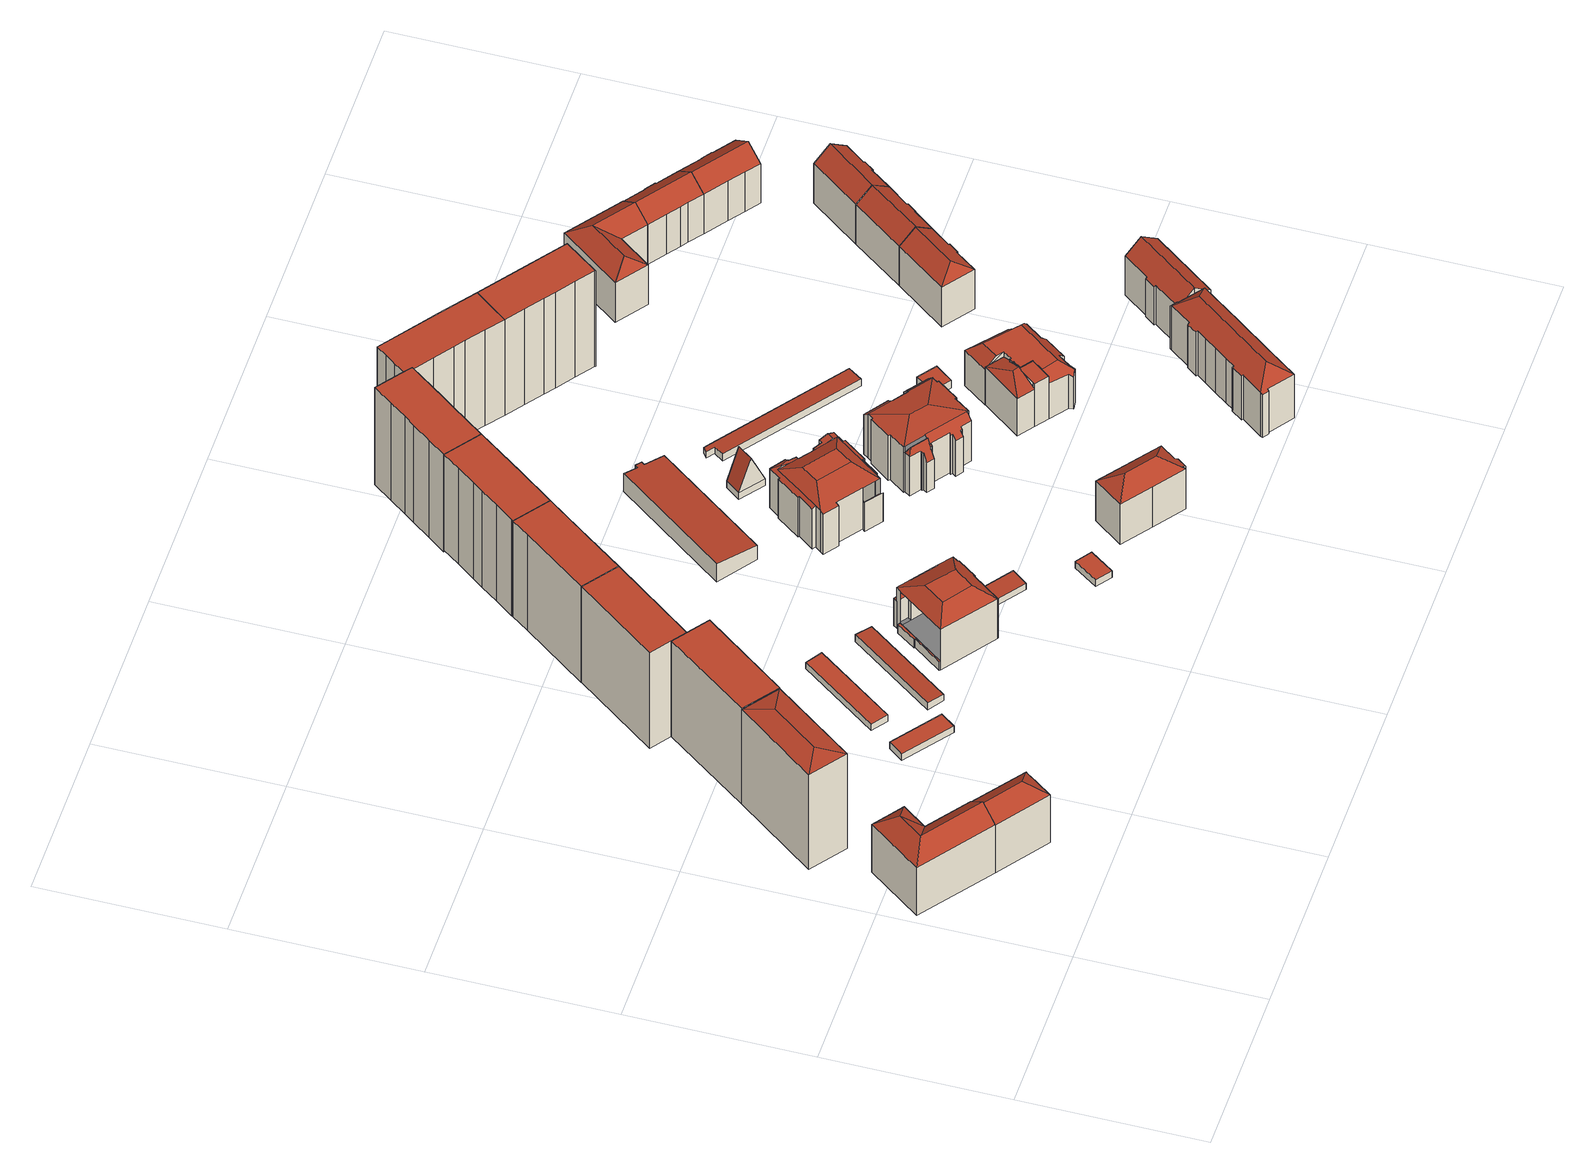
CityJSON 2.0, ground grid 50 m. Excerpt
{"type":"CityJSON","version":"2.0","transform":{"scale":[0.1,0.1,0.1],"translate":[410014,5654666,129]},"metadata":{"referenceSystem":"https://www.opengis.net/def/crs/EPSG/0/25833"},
"CityObjects":{
"building1":{"type":"Building","attributes":{"Dachtyp_tdc":"tdcFreeFormRoof","Gemeindeschluessel":14612000,"Dachneigung":39.38,"QualitaetDacherkennung":29,"Geometrietyp2DReferenz":"3000","measuredHeight":20.93,"function":"31001_9998","roofType":"5000"},"geometry":[{"type":"Solid","lod":"2","boundaries":[[[[0,1,2,3]],[[1,4,5,2]],[[4,6,7,5]],[[6,8,9,7]],[[8,10,11,9]],[[10,0,3,11]],[[12,13,10,8]],[[14,8,6]],[[8,14,12]],[[14,6,4]],[[12,14,4,1]],[[13,12,1,0]],[[13,0,10]],[[3,2,5,7,9,11]]]],"semantics":{"surfaces":[{"type":"WallSurface"},{"type":"RoofSurface"},{"type":"GroundSurface"}],"values":[[0,0,0,0,0,0,1,1,1,1,1,1,0,2]]}}]},
"building2":{"type":"Building","attributes":{"Dachtyp_tdc":"tdcHipAndGableRoof","Gemeindeschluessel":14612000,"Dachneigung":37.53,"QualitaetDacherkennung":63,"Geometrietyp2DReferenz":"3000","measuredHeight":20.54,"function":"31001_9998","roofType":"5000"},"geometry":[{"type":"Solid","lod":"2","boundaries":[[[[15,16,17,11]],[[16,18,19,17]],[[18,20,21,19]],[[20,22,23,21]],[[22,24,25,23]],[[24,26,3,25]],[[26,27,28,3]],[[27,15,11,28]],[[24,22,20,18,16,29]],[[27,26,24,29]],[[11,17,19,21,23,25,3,28]],[[16,15,27,29]]]],"semantics":{"surfaces":[{"type":"WallSurface"},{"type":"RoofSurface"},{"type":"GroundSurface"}],"values":[[0,0,0,0,0,0,0,0,1,1,2,1]]}}]},
"building3":{"type":"Building","attributes":{"Dachtyp_tdc":"tdcFreeFormRoof","Gemeindeschluessel":14612000,"Dachneigung":11.72,"QualitaetDacherkennung":18,"Geometrietyp2DReferenz":"3000","measuredHeight":34.73,"function":"31001_9998","roofType":"5000"},"geometry":[{"type":"Solid","lod":"2","boundaries":[[[[30,31,32,33]],[[31,34,35,32]],[[34,36,37,35]],[[36,30,33,37]],[[38,39,36,34]],[[38,34,31]],[[39,38,31,30]],[[39,30,36]],[[33,32,35,37]]]],"semantics":{"surfaces":[{"type":"WallSurface"},{"type":"RoofSurface"},{"type":"GroundSurface"}],"values":[[0,0,0,0,1,1,1,1,2]]}}]},
"building4":{"type":"Building","attributes":{"Dachtyp_tdc":"tdcPolyFlatRoof","Gemeindeschluessel":14612000,"Dachneigung":0,"QualitaetDacherkennung":44,"Geometrietyp2DReferenz":"3000","measuredHeight":33.78,"function":"31001_9998","roofType":"1000"},"geometry":[{"type":"Solid","lod":"2","boundaries":[[[[40,41,42,37]],[[41,43,44,42]],[[43,45,46,44]],[[45,47,33,46]],[[47,40,37,33]],[[47,45,43,41,40]],[[37,42,44,46,33]]]],"semantics":{"surfaces":[{"type":"WallSurface"},{"type":"RoofSurface"},{"type":"GroundSurface"}],"values":[[0,0,0,0,0,1,2]]}}]},
"building5":{"type":"Building","attributes":{"Dachtyp_tdc":"tdcPolyFlatRoof","Gemeindeschluessel":14612000,"Dachneigung":0,"QualitaetDacherkennung":46,"Geometrietyp2DReferenz":"3000","measuredHeight":2.23,"function":"31001_2463","roofType":"1000"},"geometry":[{"type":"Solid","lod":"2","boundaries":[[[[48,49,50,51]],[[49,52,53,50]],[[52,54,55,53]],[[54,48,51,55]],[[54,52,49,48]],[[51,50,53,55]]]],"semantics":{"surfaces":[{"type":"WallSurface"},{"type":"RoofSurface"},{"type":"GroundSurface"}],"values":[[0,0,0,0,1,2]]}}]},
"building6":{"type":"Building","attributes":{"Dachtyp_tdc":"tdcPolyFlatRoof","Gemeindeschluessel":14612000,"Dachneigung":0,"QualitaetDacherkennung":51,"Geometrietyp2DReferenz":"3000","measuredHeight":33.8,"function":"31001_9998","roofType":"1000"},"geometry":[{"type":"Solid","lod":"2","boundaries":[[[[41,56,57,42]],[[56,58,59,57]],[[58,60,61,59]],[[60,43,44,61]],[[43,41,42,44]],[[43,60,58,56,41]],[[42,57,59,61,44]]]],"semantics":{"surfaces":[{"type":"WallSurface"},{"type":"RoofSurface"},{"type":"GroundSurface"}],"values":[[0,0,0,0,0,1,2]]}}]},
"building7":{"type":"Building","attributes":{"Dachtyp_tdc":"tdcPolyFlatRoof","Gemeindeschluessel":14612000,"Dachneigung":2.59,"QualitaetDacherkennung":65,"Geometrietyp2DReferenz":"3000","measuredHeight":2.38,"function":"31001_2463","roofType":"2100"},"geometry":[{"type":"Solid","lod":"2","boundaries":[[[[62,63,64,65]],[[63,66,67,64]],[[66,68,69,67]],[[68,62,65,69]],[[68,66,63,62]],[[65,64,67,69]]]],"semantics":{"surfaces":[{"type":"WallSurface"},{"type":"RoofSurface"},{"type":"GroundSurface"}],"values":[[0,0,0,0,1,2]]}}]},
"building8":{"type":"Building","attributes":{"Dachtyp_tdc":"tdcPolyFlatRoof","Gemeindeschluessel":14612000,"Dachneigung":2.66,"QualitaetDacherkennung":78,"Geometrietyp2DReferenz":"3000","measuredHeight":2.38,"function":"31001_2463","roofType":"2100"},"geometry":[{"type":"Solid","lod":"2","boundaries":[[[[70,71,72,73]],[[71,74,75,72]],[[74,76,77,75]],[[76,70,73,77]],[[76,74,71,70]],[[73,72,75,77]]]],"semantics":{"surfaces":[{"type":"WallSurface"},{"type":"RoofSurface"},{"type":"GroundSurface"}],"values":[[0,0,0,0,1,2]]}}]},
"building9":{"type":"Building","attributes":{"Dachtyp_tdc":"tdcPolyFlatRoof","Gemeindeschluessel":14612000,"Dachneigung":0,"QualitaetDacherkennung":55,"Geometrietyp2DReferenz":"3000","measuredHeight":33.82,"function":"31001_9998","roofType":"1000"},"geometry":[{"type":"Solid","lod":"2","boundaries":[[[[60,58,78,79]],[[58,80,81,78]],[[80,82,83,81]],[[82,84,85,83]],[[84,86,87,85]],[[86,88,89,87]],[[88,60,79,89]],[[88,86,84,82,80,58,60]],[[79,78,81,83,85,87,89]]]],"semantics":{"surfaces":[{"type":"WallSurface"},{"type":"RoofSurface"},{"type":"GroundSurface"}],"values":[[0,0,0,0,0,0,0,1,2]]}}]},
"building10":{"type":"Building","attributes":{"Gemeindeschluessel":14612000,"Geometrietyp2DReferenz":"3000","function":"31001_9998","roofType":"9999"},"children":["building10-1","building10-2","building10-3","building10-4"]},
"building10-1":{"type":"BuildingPart","attributes":{"Dachtyp_tdc":"tdcFreeFormRoof","Dachneigung":64.35,"QualitaetDacherkennung":30,"Geometrietyp2DReferenz":"3000","measuredHeight":10.66,"roofType":"5000"},"parents":["building10"],"geometry":[{"type":"MultiSurface","lod":"2","boundaries":[[[90,91,92,93]],[[91,94,95,92]],[[96,90,93,97]],[[94,91,98]],[[99,98,91,90]],[[99,90,96]],[[96,94,98,99]],[[93,92,95,97]]],"semantics":{"surfaces":[{"type":"WallSurface"},{"type":"RoofSurface"},{"type":"GroundSurface"}],"values":[0,0,0,1,1,1,1,2]}}]},
"building10-2":{"type":"BuildingPart","attributes":{"Dachtyp_tdc":"tdcFreeFormRoof","Dachneigung":64.36,"QualitaetDacherkennung":20,"Geometrietyp2DReferenz":"3000","measuredHeight":10.66,"roofType":"5000"},"parents":["building10"],"geometry":[{"type":"MultiSurface","lod":"2","boundaries":[[[100,101,102,103]],[[104,105,106,107]],[[105,100,103,106]],[[108,105,104]],[[109,108,104,101]],[[109,101,100]],[[108,109,100,105]],[[103,102,107,106]]],"semantics":{"surfaces":[{"type":"WallSurface"},{"type":"RoofSurface"},{"type":"GroundSurface"}],"values":[0,0,0,1,1,1,1,2]}}]},
"building10-3":{"type":"BuildingPart","attributes":{"Dachtyp_tdc":"tdcCutTentRoof","Dachneigung":29.07,"QualitaetDacherkennung":58,"Geometrietyp2DReferenz":"3000","measuredHeight":17.68,"roofType":"9999"},"parents":["building10"],"geometry":[{"type":"MultiSurface","lod":"2","boundaries":[[[110,95,94]],[[110,111,112,95]],[[111,113,114,112]],[[113,115,116,114]],[[115,117,118,116]],[[117,119,120,118]],[[119,121,122,120]],[[121,123,124,122]],[[123,125,126,127,124]],[[128,129,104,107,130,131]],[[132,133,96,97,102,101]],[[123,121,119,117,115,113,111,110,134,135]],[[125,123,135,136]],[[129,128,125,136,137]],[[110,133,132,129,137,134]],[[137,136,135,134]],[[95,112,114,116,118,120,122,124,127,130,107,102,97]]],"semantics":{"surfaces":[{"type":"WallSurface"},{"type":"RoofSurface"},{"type":"GroundSurface"}],"values":[0,0,0,0,0,0,0,0,0,0,0,1,1,1,1,1,2]}}]},
"building10-4":{"type":"BuildingPart","attributes":{"Dachtyp_tdc":"tdcPolyFlatRoof","Dachneigung":0,"QualitaetDacherkennung":0,"Geometrietyp2DReferenz":"3000","measuredHeight":3,"roofType":"9999"},"parents":["building10"],"geometry":[{"type":"MultiSurface","lod":"2","boundaries":[[[126,131,138,139,140,141]],[[141,140,142,143]],[[140,139,144,142]],[[139,138,145,144]],[[138,131,130,145]],[[126,141,143,127]],[[143,142,144,145,130,127]],[[127,130,131,126]]],"semantics":{"surfaces":[{"type":"RoofSurface"},{"type":"WallSurface"},{"type":"GroundSurface"},{"type":"ClosureSurface","isClosure":"1","QuelleClosure":"LoD1Solid"}],"values":[0,1,1,1,1,1,2,3]}}]},
"building11":{"type":"Building","attributes":{"Dachtyp_tdc":"tdcPolyFlatRoof","Gemeindeschluessel":14612000,"Dachneigung":3.45,"QualitaetDacherkennung":83,"Geometrietyp2DReferenz":"3000","measuredHeight":2.37,"function":"31001_9998","roofType":"2100"},"geometry":[{"type":"Solid","lod":"2","boundaries":[[[[146,147,148,149]],[[147,150,151,148]],[[150,152,153,151]],[[152,146,149,153]],[[152,150,147,146]],[[149,148,151,153]]]],"semantics":{"surfaces":[{"type":"WallSurface"},{"type":"RoofSurface"},{"type":"GroundSurface"}],"values":[[0,0,0,0,1,2]]}}]},
"building12":{"type":"Building","attributes":{"Dachtyp_tdc":"tdcPolyFlatRoof","Gemeindeschluessel":14612000,"Dachneigung":0,"QualitaetDacherkennung":52,"Geometrietyp2DReferenz":"3000","measuredHeight":33.81,"function":"31001_9998","roofType":"1000"},"geometry":[{"type":"Solid","lod":"2","boundaries":[[[[84,82,83,85]],[[82,154,155,83]],[[154,156,157,155]],[[156,158,159,157]],[[158,160,161,159]],[[160,162,163,161]],[[162,164,165,163]],[[164,166,167,165]],[[166,168,169,167]],[[168,170,171,169]],[[170,84,85,171]],[[170,168,166,164,162,160,158,156,154,82,84]],[[85,83,155,157,159,161,163,165,167,169,171]]]],"semantics":{"surfaces":[{"type":"WallSurface"},{"type":"RoofSurface"},{"type":"GroundSurface"}],"values":[[0,0,0,0,0,0,0,0,0,0,0,1,2]]}}]},
"building13":{"type":"Building","attributes":{"Dachtyp_tdc":"tdcPolyFlatRoof","Gemeindeschluessel":14612000,"Dachneigung":0,"QualitaetDacherkennung":57,"Geometrietyp2DReferenz":"3000","measuredHeight":2.3,"function":"31001_9998","roofType":"1000"},"geometry":[{"type":"Solid","lod":"2","boundaries":[[[[172,173,174,175]],[[173,176,177,174]],[[176,178,179,177]],[[178,172,175,179]],[[178,176,173,172]],[[175,174,177,179]]]],"semantics":{"surfaces":[{"type":"WallSurface"},{"type":"RoofSurface"},{"type":"GroundSurface"}],"values":[[0,0,0,0,1,2]]}}]},
"building14":{"type":"Building","attributes":{"Dachtyp_tdc":"tdcPolyFlatRoof","Gemeindeschluessel":14612000,"Dachneigung":5.88,"QualitaetDacherkennung":93,"Geometrietyp2DReferenz":"3000","measuredHeight":6.21,"function":"31001_9998","roofType":"2100"},"geometry":[{"type":"Solid","lod":"2","boundaries":[[[[180,181,182,183]],[[181,184,185,182]],[[184,186,187,185]],[[186,188,189,187]],[[188,190,191,189]],[[190,192,193,191]],[[192,194,195,193]],[[194,180,183,195]],[[194,192,190,188,186,184,181,180]],[[183,182,185,187,189,191,193,195]]]],"semantics":{"surfaces":[{"type":"WallSurface"},{"type":"RoofSurface"},{"type":"GroundSurface"}],"values":[[0,0,0,0,0,0,0,0,1,2]]}}]},
"building15":{"type":"Building","attributes":{"Dachtyp_tdc":"tdcHipRoof","Gemeindeschluessel":14612000,"Dachneigung":37,"QualitaetDacherkennung":67,"Geometrietyp2DReferenz":"3000","measuredHeight":17.67,"function":"31001_9998","roofType":"3200"},"geometry":[{"type":"Solid","lod":"2","boundaries":[[[[196,197,198,199]],[[197,200,201,198]],[[200,202,203,201]],[[196,204,205,206,207,208,209]],[[202,200,210]],[[208,202,210,209]],[[200,197,196,209,210]],[[203,211,212,213,214,215,199,198,201]],[[204,196,199,215]],[[207,206,213,212]],[[202,208,211,203]],[[208,207,212,211]],[[206,205,214,213]],[[205,204,215,214]]]],"semantics":{"surfaces":[{"type":"WallSurface"},{"type":"RoofSurface"},{"type":"GroundSurface"}],"values":[[0,0,0,1,1,1,1,2,0,0,0,0,0,0]]}}]},
"building16":{"type":"Building","attributes":{"Gemeindeschluessel":14612000,"Geometrietyp2DReferenz":"3000","function":"31001_9998","roofType":"9999"},"children":["building16-1","building16-2","building16-3","building16-4"]},
"building16-1":{"type":"BuildingPart","attributes":{"Dachtyp_tdc":"tdcCutTentRoof","Dachneigung":21.17,"QualitaetDacherkennung":53,"Geometrietyp2DReferenz":"3000","measuredHeight":17.03,"roofType":"9999"},"parents":["building16"],"geometry":[{"type":"MultiSurface","lod":"2","boundaries":[[[216,217,218,219,220,221]],[[222,223,224,225,226]],[[223,227,228,224]],[[227,229,230,228]],[[229,231,232,230]],[[231,233,234,232]],[[235,236,237,238,239,240]],[[217,216,241,242,243]],[[231,229,227,223,222,217,243,244]],[[245,233,231,244,246]],[[241,247,248,249,236,235,250,251,245,246,242]],[[246,244,243,242]],[[252,220,219,225,224,228,230,232,234,253,239,238,254]]],"semantics":{"surfaces":[{"type":"WallSurface"},{"type":"RoofSurface"},{"type":"GroundSurface"}],"values":[0,0,0,0,0,0,0,1,1,1,1,1,2]}}]},
"building16-2":{"type":"BuildingPart","attributes":{"Dachtyp_tdc":"tdcPolyFlatRoof","Dachneigung":44.2,"QualitaetDacherkennung":12,"Geometrietyp2DReferenz":"3000","measuredHeight":10.12,"roofType":"2100"},"parents":["building16"],"geometry":[{"type":"MultiSurface","lod":"2","boundaries":[[[218,255,256,219]],[[255,257,258,256]],[[257,226,225,258]],[[226,257,255,218]],[[219,256,258,225]]],"semantics":{"surfaces":[{"type":"WallSurface"},{"type":"RoofSurface"},{"type":"GroundSurface"}],"values":[0,0,0,1,2]}}]},
"building16-3":{"type":"BuildingPart","attributes":{"Dachtyp_tdc":"tdcFreeFormRoof","Dachneigung":20.86,"QualitaetDacherkennung":35,"Geometrietyp2DReferenz":"3000","measuredHeight":14.91,"roofType":"5000"},"parents":["building16"],"geometry":[{"type":"MultiSurface","lod":"2","boundaries":[[[259,260,261,262]],[[260,263,264,261]],[[263,265,266,264]],[[265,267,268,266]],[[267,269,270,268]],[[269,271,272,270]],[[271,273,274,272]],[[273,275,276,274]],[[275,221,220,276]],[[237,277,278,238]],[[277,259,262,278]],[[279,247,280,221,275,273,271,269,267,265,263]],[[263,260,259,277,237,249,279]],[[262,261,264,266,268,270,272,274,276,220,252,254,238,278]]],"semantics":{"surfaces":[{"type":"WallSurface"},{"type":"RoofSurface"},{"type":"GroundSurface"}],"values":[0,0,0,0,0,0,0,0,0,0,0,1,1,2]}}]},
"building16-4":{"type":"BuildingPart","attributes":{"Dachtyp_tdc":"tdcFreeFormRoof","Dachneigung":28.39,"QualitaetDacherkennung":55,"Geometrietyp2DReferenz":"3000","measuredHeight":15.11,"roofType":"5000"},"parents":["building16"],"geometry":[{"type":"MultiSurface","lod":"2","boundaries":[[[281,282,283,234,233]],[[282,284,285,283]],[[284,286,287,285]],[[286,288,289,287]],[[288,290,291,289]],[[290,292,293,291]],[[292,294,295,293]],[[294,296,297,295]],[[296,298,299,297]],[[298,240,239,299]],[[300,301,294,292,302]],[[303,304,300,302,290,288,286,284,282,281]],[[240,298,296,301,300,304,250]],[[292,290,302]],[[296,294,301]],[[253,234,283,285,287,289,291,293,295,297,299,239]]],"semantics":{"surfaces":[{"type":"WallSurface"},{"type":"RoofSurface"},{"type":"GroundSurface"}],"values":[0,0,0,0,0,0,0,0,0,0,1,1,1,0,0,2]}}]},
"building17":{"type":"Building","attributes":{"Dachtyp_tdc":"tdcPolyFlatRoof","Gemeindeschluessel":14612000,"Dachneigung":0,"QualitaetDacherkennung":54,"Geometrietyp2DReferenz":"3000","measuredHeight":34.4,"function":"31001_9998","roofType":"1000"},"geometry":[{"type":"Solid","lod":"2","boundaries":[[[[305,306,307,308]],[[306,309,310,307]],[[309,311,312,310]],[[311,313,314,312]],[[313,315,316,314]],[[315,317,318,316]],[[317,319,320,318]],[[319,321,322,320]],[[321,323,324,322]],[[323,325,326,324]],[[325,327,328,326]],[[327,329,330,328]],[[329,305,308,330]],[[329,327,325,323,321,319,317,315,313,311,309,306,305]],[[308,307,310,312,314,316,318,320,322,324,326,328,330]]]],"semantics":{"surfaces":[{"type":"WallSurface"},{"type":"RoofSurface"},{"type":"GroundSurface"}],"values":[[0,0,0,0,0,0,0,0,0,0,0,0,0,1,2]]}}]},
"building18":{"type":"Building","attributes":{"Dachtyp_tdc":"tdcGableRoof","Gemeindeschluessel":14612000,"Dachneigung":66.56,"QualitaetDacherkennung":7,"Geometrietyp2DReferenz":"3000","measuredHeight":12.33,"function":"31001_9998","roofType":"3100"},"geometry":[{"type":"Solid","lod":"2","boundaries":[[[[331,332,333,334]],[[332,335,336,333]],[[335,337,338,336]],[[337,331,334,338]],[[335,332,339]],[[331,337,340]],[[332,331,340,339]],[[337,335,339,340]],[[334,333,336,338]]]],"semantics":{"surfaces":[{"type":"WallSurface"},{"type":"RoofSurface"},{"type":"GroundSurface"}],"values":[[0,0,0,0,0,0,1,1,2]]}}]},
"building19":{"type":"Building","attributes":{"Gemeindeschluessel":14612000,"Geometrietyp2DReferenz":"3000","function":"31001_9998","roofType":"9999"},"children":["building19-1","building19-2","building19-3","building19-4","building19-5"]},
"building19-1":{"type":"BuildingPart","attributes":{"Dachtyp_tdc":"tdcPolyFlatRoof","Dachneigung":45.45,"QualitaetDacherkennung":30,"Geometrietyp2DReferenz":"3000","measuredHeight":16.06,"roofType":"2100"},"parents":["building19"],"geometry":[{"type":"MultiSurface","lod":"2","boundaries":[[[341,342,343,344]],[[342,345,346,343]],[[345,347,348,346]],[[347,349,350,348]],[[349,351,352,350]],[[351,353,354,352]],[[353,355,356,357,354]],[[358,359,360,361,362]],[[358,363,364,365,366,355,353,351,349,347,345,342,341,367,368,369,370,359]],[[360,371,372,373,374,344,343,346,348,350,352,354,357,375,376,361]],[[359,370,371,360]],[[370,369,372,371]],[[369,368,373,372]],[[368,367,374,373]],[[367,341,344,374]]],"semantics":{"surfaces":[{"type":"WallSurface"},{"type":"RoofSurface"},{"type":"GroundSurface"}],"values":[0,0,0,0,0,0,0,0,1,2,0,0,0,0,0]}}]},
"building19-2":{"type":"BuildingPart","attributes":{"Dachtyp_tdc":"tdcHipRoof","Dachneigung":11.89,"QualitaetDacherkennung":41,"Geometrietyp2DReferenz":"3000","measuredHeight":17.17,"roofType":"3200"},"parents":["building19"],"geometry":[{"type":"MultiSurface","lod":"2","boundaries":[[[377,378,379,380,381]],[[378,382,383,379]],[[382,384,385,383]],[[384,386,387,385]],[[386,388,389,387]],[[388,390,391,389]],[[390,392,391]],[[393,394,395,396,397]],[[398,399,400,401]],[[399,402,403,400]],[[402,404,405,403]],[[404,406,407,405]],[[406,408,409,407]],[[408,410,360,409]],[[410,362,361,360]],[[408,406,404,402,399,398,411]],[[390,388,386,384,382,378,412]],[[398,394,393,390,412,411]],[[378,377,413,362,410,408,411,412]],[[376,380,379,383,385,387,389,391,396,395,401,400,403,405,407,409,360,361]]],"semantics":{"surfaces":[{"type":"WallSurface"},{"type":"RoofSurface"},{"type":"GroundSurface"}],"values":[0,0,0,0,0,0,0,0,0,0,0,0,0,0,0,1,1,1,1,2]}}]},
"building19-3":{"type":"BuildingPart","attributes":{"Dachtyp_tdc":"tdcPolyFlatRoof","Dachneigung":35.21,"QualitaetDacherkennung":28,"Geometrietyp2DReferenz":"3000","measuredHeight":15.31,"roofType":"2100"},"parents":["building19"],"geometry":[{"type":"MultiSurface","lod":"2","boundaries":[[[392,414,415,391]],[[414,416,417,415]],[[416,397,396,417]],[[416,414,392,397]],[[396,391,415,417]]],"semantics":{"surfaces":[{"type":"WallSurface"},{"type":"RoofSurface"},{"type":"GroundSurface"}],"values":[0,0,0,1,2]}}]},
"building19-4":{"type":"BuildingPart","attributes":{"Dachtyp_tdc":"tdcFreeFormRoof","Dachneigung":63.8,"QualitaetDacherkennung":18,"Geometrietyp2DReferenz":"3000","measuredHeight":15.7,"roofType":"5000"},"parents":["building19"],"geometry":[{"type":"MultiSurface","lod":"2","boundaries":[[[418,419,420,421]],[[419,422,423,420]],[[422,424,425,423]],[[424,426,427,425]],[[426,381,380,427]],[[356,428,429,357]],[[428,418,421,429]],[[430,364,431,381,432]],[[381,426,432]],[[426,424,422,419,418,428,356,366,430,432]],[[421,420,423,425,427,380,376,375,357,429]]],"semantics":{"surfaces":[{"type":"WallSurface"},{"type":"RoofSurface"},{"type":"GroundSurface"}],"values":[0,0,0,0,0,0,0,1,1,1,2]}}]},
"building19-5":{"type":"BuildingPart","attributes":{"Dachtyp_tdc":"tdcPolyFlatRoof","Dachneigung":45.72,"QualitaetDacherkennung":29,"Geometrietyp2DReferenz":"3000","measuredHeight":15.8,"roofType":"2100"},"parents":["building19"],"geometry":[{"type":"MultiSurface","lod":"2","boundaries":[[[433,434,435,436]],[[434,437,398,401,435]],[[438,433,436,395,394]],[[438,437,434,433]],[[436,435,401,395]]],"semantics":{"surfaces":[{"type":"WallSurface"},{"type":"RoofSurface"},{"type":"GroundSurface"}],"values":[0,0,0,1,2]}}]},
"building20":{"type":"Building","attributes":{"Dachtyp_tdc":"tdcPolyFlatRoof","Gemeindeschluessel":14612000,"Dachneigung":0,"QualitaetDacherkennung":51,"Geometrietyp2DReferenz":"3000","measuredHeight":33.8,"function":"31001_9998","roofType":"1000"},"geometry":[{"type":"Solid","lod":"2","boundaries":[[[[439,440,441,442]],[[440,443,444,441]],[[443,445,446,444]],[[445,447,448,446]],[[447,449,450,448]],[[449,451,452,450]],[[451,453,454,452]],[[453,455,456,454]],[[455,457,458,456]],[[457,459,460,458]],[[459,461,462,460]],[[461,463,464,462]],[[463,439,442,464]],[[463,461,459,457,455,453,451,449,447,445,443,440,439]],[[442,441,444,446,448,450,452,454,456,458,460,462,464]]]],"semantics":{"surfaces":[{"type":"WallSurface"},{"type":"RoofSurface"},{"type":"GroundSurface"}],"values":[[0,0,0,0,0,0,0,0,0,0,0,0,0,1,2]]}}]},
"building21":{"type":"Building","attributes":{"Gemeindeschluessel":14612000,"Geometrietyp2DReferenz":"3000","function":"31001_9998","roofType":"9999"},"children":["building21-1","building21-2"]},
"building21-1":{"type":"BuildingPart","attributes":{"Dachtyp_tdc":"tdcPolyFlatRoof","Dachneigung":0,"QualitaetDacherkennung":42,"Geometrietyp2DReferenz":"3000","measuredHeight":15.01,"roofType":"1000"},"parents":["building21"],"geometry":[{"type":"MultiSurface","lod":"2","boundaries":[[[465,466,467,468]],[[466,469,470,467]],[[469,471,472,470]],[[471,473,474,475,472]],[[476,465,468,477,478]],[[476,479,480,481,473,471,469,466,465]],[[468,467,470,472,475,482,477]]],"semantics":{"surfaces":[{"type":"WallSurface"},{"type":"RoofSurface"},{"type":"GroundSurface"}],"values":[0,0,0,0,0,1,2]}}]},
"building21-2":{"type":"BuildingPart","attributes":{"Dachtyp_tdc":"tdcHipAndGableRoof","Dachneigung":30.9,"QualitaetDacherkennung":17,"Geometrietyp2DReferenz":"3000","measuredHeight":15.33,"roofType":"5000"},"parents":["building21"],"geometry":[{"type":"MultiSurface","lod":"2","boundaries":[[[483,478,477,484]],[[474,485,486,475]],[[485,487,488,486]],[[489,490,491,492]],[[490,483,484,491]],[[487,485,493]],[[485,474,481,494,493]],[[494,479,478,483,490,489,487,493]],[[484,477,482,475,486,488,492,491]],[[487,489,492,488]]],"semantics":{"surfaces":[{"type":"WallSurface"},{"type":"RoofSurface"},{"type":"GroundSurface"}],"values":[0,0,0,0,0,1,1,1,2,0]}}]},
"building22":{"type":"Building","attributes":{"Dachtyp_tdc":"tdcPolyFlatRoof","Gemeindeschluessel":14612000,"Dachneigung":3.7,"QualitaetDacherkennung":73,"Geometrietyp2DReferenz":"3000","measuredHeight":2.38,"function":"31001_9998","roofType":"2100"},"geometry":[{"type":"Solid","lod":"2","boundaries":[[[[495,496,497,498]],[[496,499,500,497]],[[499,501,502,500]],[[501,503,504,502]],[[503,505,506,504]],[[505,507,508,506]],[[507,495,498,508]],[[507,505,503,501,499,496,495]],[[498,497,500,502,504,506,508]]]],"semantics":{"surfaces":[{"type":"WallSurface"},{"type":"RoofSurface"},{"type":"GroundSurface"}],"values":[[0,0,0,0,0,0,0,1,2]]}}]},
"building23":{"type":"Building","attributes":{"Dachtyp_tdc":"tdcPolyFlatRoof","Gemeindeschluessel":14612000,"Dachneigung":0,"QualitaetDacherkennung":71,"Geometrietyp2DReferenz":"3000","measuredHeight":2.76,"function":"31001_9998","roofType":"1000"},"geometry":[{"type":"Solid","lod":"2","boundaries":[[[[509,510,511,512]],[[510,513,514,511]],[[513,515,516,514]],[[515,517,518,516]],[[517,519,520,518]],[[519,521,522,520]],[[521,509,512,522]],[[521,519,517,515,513,510,509]],[[512,511,514,516,518,520,522]]]],"semantics":{"surfaces":[{"type":"WallSurface"},{"type":"RoofSurface"},{"type":"GroundSurface"}],"values":[[0,0,0,0,0,0,0,1,2]]}}]},
"building24":{"type":"Building","attributes":{"Dachtyp_tdc":"tdcFreeFormRoof","Gemeindeschluessel":14612000,"Dachneigung":0.543,"QualitaetDacherkennung":58,"Geometrietyp2DReferenz":"3000","measuredHeight":15.21,"function":"31001_9998","roofType":"5000"},"geometry":[{"type":"Solid","lod":"2","boundaries":[[[[523,524,525,526]],[[524,527,528,525]],[[527,529,530,528]],[[529,531,532,530]],[[531,533,534,532]],[[533,535,536,534]],[[535,537,538,536]],[[537,539,540,538]],[[539,541,542,540]],[[541,543,544,542]],[[543,545,546,544]],[[545,547,548,546]],[[547,549,550,548]],[[549,551,552,550]],[[551,553,554,552]],[[553,555,556,554]],[[555,557,558,556]],[[557,559,560,558]],[[559,561,562,560]],[[561,563,564,562]],[[563,523,526,564]],[[549,547,565,566,567,568,559,557,555,553,551]],[[561,568,567,569,523,563]],[[570,571,541,539]],[[566,565,545,543,541,571]],[[567,566,571,570,537,535,533,531,529,527,524,569]],[[547,545,565]],[[561,559,568]],[[524,523,569]],[[539,537,570]],[[526,525,528,530,532,534,536,538,540,542,544,546,548,550,552,554,556,558,560,562,564]]]],"semantics":{"surfaces":[{"type":"WallSurface"},{"type":"RoofSurface"},{"type":"GroundSurface"}],"values":[[0,0,0,0,0,0,0,0,0,0,0,0,0,0,0,0,0,0,0,0,0,1,1,1,1,1,0,0,0,0,2]]}}]},
"building25":{"type":"Building","attributes":{"Dachtyp_tdc":"tdcHipRoof","Gemeindeschluessel":14612000,"Dachneigung":37.39,"QualitaetDacherkennung":78,"Geometrietyp2DReferenz":"3000","measuredHeight":19.4,"function":"31001_9998","roofType":"3200"},"geometry":[{"type":"Solid","lod":"2","boundaries":[[[[572,573,574,575]],[[573,576,577,574]],[[576,578,579,577]],[[578,580,581,579]],[[580,582,583,581]],[[582,584,585,583]],[[584,586,587,585]],[[586,588,589,587]],[[588,590,591,589]],[[590,592,593,591]],[[592,594,595,593]],[[594,596,597,595]],[[596,598,599,597]],[[598,600,601,599]],[[600,602,603,601]],[[602,604,605,603]],[[604,606,607,605]],[[606,608,609,607]],[[608,610,611,609]],[[610,612,613,611]],[[612,614,615,613]],[[614,616,617,615]],[[616,618,619,617]],[[618,620,621,619]],[[620,572,575,621]],[[616,614,612,610,608,622]],[[598,596,594,592,590,623]],[[608,606,604,602,600,598,623,622]],[[590,588,586,584,582,580,578,576,573,572,620,618,616,622,623]],[[575,574,577,579,581,583,585,587,589,591,593,595,597,599,601,603,605,607,609,611,613,615,617,619,621]]]],"semantics":{"surfaces":[{"type":"WallSurface"},{"type":"RoofSurface"},{"type":"GroundSurface"}],"values":[[0,0,0,0,0,0,0,0,0,0,0,0,0,0,0,0,0,0,0,0,0,0,0,0,0,1,1,1,1,2]]}}]},
"building26":{"type":"Building","attributes":{"Dachtyp_tdc":"tdcPolyFlatRoof","Gemeindeschluessel":14612000,"Dachneigung":0,"QualitaetDacherkennung":43,"Geometrietyp2DReferenz":"3000","measuredHeight":33.84,"function":"31001_9998","roofType":"1000"},"geometry":[{"type":"Solid","lod":"2","boundaries":[[[[459,457,458,460]],[[457,624,625,458]],[[624,626,627,625]],[[626,628,629,627]],[[628,630,631,629]],[[630,632,633,631]],[[632,634,635,633]],[[634,636,637,635]],[[636,638,639,637]],[[638,459,460,639]],[[638,636,634,632,630,628,626,624,457,459]],[[460,458,625,627,629,631,633,635,637,639]]]],"semantics":{"surfaces":[{"type":"WallSurface"},{"type":"RoofSurface"},{"type":"GroundSurface"}],"values":[[0,0,0,0,0,0,0,0,0,0,1,2]]}}]},
"building27":{"type":"Building","attributes":{"Dachtyp_tdc":"tdcGableRoof","Gemeindeschluessel":14612000,"Dachneigung":37.34,"QualitaetDacherkennung":84,"Geometrietyp2DReferenz":"3000","measuredHeight":17.43,"function":"31001_9998","roofType":"3100"},"geometry":[{"type":"Solid","lod":"2","boundaries":[[[[640,641,642,643]],[[641,644,645,642]],[[644,646,647,645]],[[646,648,649,647]],[[648,650,651,649]],[[650,652,653,651]],[[652,654,655,653]],[[654,656,657,655]],[[656,658,659,657]],[[658,660,661,659]],[[660,662,663,661]],[[662,640,643,663]],[[658,656,654,652,650]],[[650,648,646,644,641,640,662,660,658]],[[643,642,645,647,649,651,653,655,657,659,661,663]]]],"semantics":{"surfaces":[{"type":"WallSurface"},{"type":"RoofSurface"},{"type":"GroundSurface"}],"values":[[0,0,0,0,0,0,0,0,0,0,0,0,1,1,2]]}}]},
"building28":{"type":"Building","attributes":{"Dachtyp_tdc":"tdcHipAndGableRoof","Gemeindeschluessel":14612000,"Dachneigung":37.4,"QualitaetDacherkennung":74,"Geometrietyp2DReferenz":"3000","measuredHeight":17.73,"function":"31001_9998","roofType":"5000"},"geometry":[{"type":"Solid","lod":"2","boundaries":[[[[664,665,666,667]],[[665,668,669,666]],[[668,670,671,669]],[[670,672,673,671]],[[672,674,675,673]],[[674,676,677,675]],[[676,678,679,677]],[[678,680,681,679]],[[680,664,667,681]],[[676,674,682]],[[674,672,670,668,665,664,680,682]],[[680,678,676,682]],[[667,666,669,671,673,675,677,679,681]]]],"semantics":{"surfaces":[{"type":"WallSurface"},{"type":"RoofSurface"},{"type":"GroundSurface"}],"values":[[0,0,0,0,0,0,0,0,0,1,1,1,2]]}}]},
"building29":{"type":"Building","attributes":{"Dachtyp_tdc":"tdcFreeFormRoof","Gemeindeschluessel":14612000,"Dachneigung":36.95,"QualitaetDacherkennung":85,"Geometrietyp2DReferenz":"3000","measuredHeight":17.74,"function":"31001_9998","roofType":"5000"},"geometry":[{"type":"Solid","lod":"2","boundaries":[[[[683,684,685,686]],[[684,687,688,685]],[[687,689,690,688]],[[689,691,692,690]],[[691,693,694,692]],[[693,683,686,694]],[[695,696,693,691]],[[697,695,691,689]],[[697,689,687]],[[695,697,687,684]],[[696,695,684,683]],[[696,683,693]],[[686,685,688,690,692,694]]]],"semantics":{"surfaces":[{"type":"WallSurface"},{"type":"RoofSurface"},{"type":"GroundSurface"}],"values":[[0,0,0,0,0,0,1,1,0,1,1,1,2]]}}]},
"building30":{"type":"Building","attributes":{"Dachtyp_tdc":"tdcGableRoof","Gemeindeschluessel":14612000,"Dachneigung":37.35,"QualitaetDacherkennung":78,"Geometrietyp2DReferenz":"3000","measuredHeight":17.75,"function":"31001_9998","roofType":"3100"},"geometry":[{"type":"Solid","lod":"2","boundaries":[[[[698,699,700,701]],[[699,702,703,700]],[[702,664,667,703]],[[664,704,681,667]],[[704,678,679,681]],[[678,705,706,679]],[[705,707,708,706]],[[707,709,710,708]],[[709,711,712,710]],[[711,698,701,712]],[[707,705,678,704]],[[704,664,702,699,698,711,709,707]],[[701,700,703,667,681,679,706,708,710,712]]]],"semantics":{"surfaces":[{"type":"WallSurface"},{"type":"RoofSurface"},{"type":"GroundSurface"}],"values":[[0,0,0,0,0,0,0,0,0,0,1,1,2]]}}]},
"building31":{"type":"Building","attributes":{"Dachtyp_tdc":"tdcGableRoof","Gemeindeschluessel":14612000,"Dachneigung":37.66,"QualitaetDacherkennung":80,"Geometrietyp2DReferenz":"3000","measuredHeight":17.76,"function":"31001_9998","roofType":"3100"},"geometry":[{"type":"Solid","lod":"2","boundaries":[[[[713,714,715,716]],[[714,717,718,715]],[[717,719,720,718]],[[719,721,722,720]],[[721,723,724,722]],[[723,725,726,724]],[[725,727,728,726]],[[727,729,730,728]],[[729,689,690,730]],[[689,731,732,690]],[[731,733,688,732]],[[733,734,735,688]],[[734,713,716,735]],[[731,689,729,727,725,723,721]],[[721,719,717,714,713,734,733,731]],[[716,715,718,720,722,724,726,728,730,690,732,688,735]]]],"semantics":{"surfaces":[{"type":"WallSurface"},{"type":"RoofSurface"},{"type":"GroundSurface"}],"values":[[0,0,0,0,0,0,0,0,0,0,0,0,0,1,1,2]]}}]},
"building32":{"type":"Building","attributes":{"Dachtyp_tdc":"tdcGableRoof","Gemeindeschluessel":14612000,"Dachneigung":37.51,"QualitaetDacherkennung":86,"Geometrietyp2DReferenz":"3000","measuredHeight":17.75,"function":"31001_9998","roofType":"3100"},"geometry":[{"type":"Solid","lod":"2","boundaries":[[[[736,737,738,739]],[[737,740,741,738]],[[740,709,710,741]],[[709,707,708,710]],[[707,705,706,708]],[[705,742,743,706]],[[742,744,745,743]],[[744,746,747,745]],[[746,748,749,747]],[[748,736,739,749]],[[744,742,705,707]],[[707,709,740,737,736,748,746,744]],[[739,738,741,710,708,706,743,745,747,749]]]],"semantics":{"surfaces":[{"type":"WallSurface"},{"type":"RoofSurface"},{"type":"GroundSurface"}],"values":[[0,0,0,0,0,0,0,0,0,0,1,1,2]]}}]},
"building33":{"type":"Building","attributes":{"Dachtyp_tdc":"tdcGableRoof","Gemeindeschluessel":14612000,"Dachneigung":37.45,"QualitaetDacherkennung":77,"Geometrietyp2DReferenz":"3000","measuredHeight":17.76,"function":"31001_9998","roofType":"3100"},"geometry":[{"type":"Solid","lod":"2","boundaries":[[[[750,751,752,753]],[[751,754,755,752]],[[754,756,757,755]],[[756,758,759,757]],[[758,760,761,759]],[[760,762,763,761]],[[762,764,765,763]],[[764,723,724,765]],[[723,766,722,724]],[[766,719,720,722]],[[719,767,768,720]],[[767,750,753,768]],[[766,723,764,762,760,758]],[[758,756,754,751,750,767,719,766]],[[753,752,755,757,759,761,763,765,724,722,720,768]]]],"semantics":{"surfaces":[{"type":"WallSurface"},{"type":"RoofSurface"},{"type":"GroundSurface"}],"values":[[0,0,0,0,0,0,0,0,0,0,0,0,1,1,2]]}}]}
},
"vertices":[
[200,258,192],[8,400,192],[8,400,23],[200,258,23],[116,547,192],[116,547,23],[196,488,192],[196,488,23],[146,421,192],[146,421,23],[259,338,192],[259,338,23],[77,410,232],[230,298,232],[127,477,232],
[259,338,190],[395,237,190],[395,237,23],[391,233,190],[391,233,23],[371,205,190],[371,205,23],[368,201,190],[368,201,23],[336,158,191],[336,158,23],[200,258,191],[229,298,228],[229,298,23],[326,227,228],
[341,848,355],[178,627,355],[178,627,20],[341,848,20],[84,697,355],[84,697,20],[247,917,355],[247,917,20],[166,709,367],[259,835,367],
[247,917,358],[416,1146,358],[416,1146,20],[454,1118,358],[454,1118,20],[510,1077,358],[510,1077,20],[341,848,358],
[497,584,46],[527,624,46],[527,624,23],[497,584,23],[653,529,46],[653,529,23],[623,489,46],[623,489,23],
[362,1185,358],[362,1185,20],[528,1409,358],[528,1409,20],[620,1341,358],[620,1341,20],
[615,655,44],[574,685,42],[574,685,21],[615,655,21],[728,898,42],[728,898,21],[769,869,44],[769,869,21],
[720,544,43],[679,573,46],[679,573,22],[720,544,22],[849,808,46],[849,808,22],[889,778,43],[889,778,22],
[528,1409,19],[620,1341,19],[657,1584,358],[657,1584,19],[692,1632,358],[692,1632,19],[784,1564,358],[784,1564,19],[714,1469,358],[714,1469,19],[691,1438,358],[691,1438,19],
[1033,660,114],[1071,632,114],[1071,632,19],[1033,660,19],[1064,623,114],[1064,623,19],[1026,651,114],[1026,651,19],[1063,631,125],[1034,652,125],
[966,708,114],[960,699,114],[960,699,19],[966,708,19],[923,725,114],[930,734,114],[930,734,19],[923,725,19],[931,726,125],[958,707,125],
[1064,623,159],[1056,611,159],[1056,611,19],[1055,610,159],[1055,610,19],[1060,607,154],[1060,607,19],[1023,555,154],[1023,555,19],[1020,558,157],[1020,558,19],[962,478,157],[962,478,19],[960,479,159],[960,479,19],[819,581,162],[819,581,49],[819,581,19],[914,713,162],[923,725,162],[914,713,19],[914,713,49],[960,699,161],[1026,651,160],[993,596,195],[953,541,195],[877,594,196],[919,652,196],
[908,717,49],[871,665,49],[873,663,49],[816,584,49],[873,663,19],[816,584,19],[871,665,19],[908,717,19],
[1053,523,40],[1083,564,43],[1083,564,19],[1053,523,19],[1168,501,43],[1168,501,19],[1138,460,40],[1138,460,19],
[694,1635,358],[694,1635,19],[731,1685,358],[731,1685,19],[765,1731,358],[765,1731,19],[786,1760,358],[786,1760,19],[823,1809,358],[823,1809,19],[858,1857,358],[858,1857,19],[950,1789,358],[950,1789,19],[880,1694,358],[880,1694,19],[856,1661,358],[856,1661,19],
[1197,300,41],[1243,366,41],[1243,366,18],[1197,300,18],[1284,337,41],[1284,337,18],[1238,271,41],[1238,271,18],
[1232,1466,71],[1226,1458,71],[1226,1458,15],[1232,1466,15],[1275,1421,65],[1275,1421,15],[1050,1117,65],[1050,1117,15],[950,1191,78],[950,1191,15],[1176,1495,78],[1176,1495,15],[1211,1469,73],[1211,1469,15],[1217,1477,73],[1217,1477,15],
[1510,165,158],[1429,225,158],[1429,225,18],[1510,165,18],[1350,284,158],[1350,284,18],[1410,364,157],[1410,364,18],[1518,176,158],[1526,170,150],[1545,195,150],[1537,202,158],[1569,245,157],[1499,235,195],[1420,293,195],[1569,245,18],[1537,202,18],[1545,195,18],[1526,170,18],[1518,176,18],
[1278,885,160],[1265,869,160],[1265,869,107],[1265,869,15],[1278,885,15],[1278,885,159],[1222,901,160],[1157,948,160],[1157,948,15],[1222,901,15],[1222,901,107],[1151,940,156],[1151,940,15],[1113,968,156],[1113,968,15],[1119,976,160],[1119,976,15],[1131,993,160],[1131,993,15],[1273,1078,160],[1314,1048,160],[1314,1048,154],[1314,1048,15],[1273,1078,15],[1273,1078,156],[1368,1009,160],[1308,992,186],[1274,945,186],[1189,1007,186],[1222,1116,160],[1223,1054,186],[1367,1010,160],[1356,1017,160],[1338,1031,160],[1257,1090,160],[1226,1113,160],[1368,1009,15],[1222,1116,15],[1356,1017,15],
[1260,860,117],[1260,860,15],[1216,893,117],[1216,893,15],
[1341,1040,159],[1347,1049,159],[1347,1049,15],[1341,1040,15],[1368,1033,165],[1368,1033,15],[1384,1022,157],[1384,1022,15],[1363,993,157],[1363,993,15],[1369,989,154],[1369,989,15],[1322,925,155],[1322,925,15],[1316,929,157],[1316,929,15],[1282,882,157],[1282,882,15],[1320,1056,154],[1320,1056,15],[1356,1017,165],[1368,1009,159],
[1131,993,161],[1123,999,155],[1123,999,15],[1155,1042,155],[1155,1042,15],[1152,1044,153],[1152,1044,15],[1199,1108,153],[1199,1108,15],[1202,1105,155],[1202,1105,15],[1226,1138,153],[1226,1138,15],[1265,1110,155],[1265,1110,15],[1258,1101,161],[1258,1101,15],[1279,1086,156],[1279,1086,15],[1232,1111,167],[1259,1102,161],[1224,1136,155],[1222,1116,161],[1231,1109,167],
[858,1857,357],[894,1905,357],[894,1905,13],[858,1857,13],[931,1955,357],[931,1955,13],[953,1984,357],[953,1984,13],[986,2029,357],[986,2029,13],[1025,2082,357],[1025,2082,13],[1026,2083,357],[1026,2083,13],[1091,2035,357],[1091,2035,13],[1100,2028,357],[1100,2028,13],[1117,2015,357],[1117,2015,13],[1045,1917,357],[1045,1917,13],[1020,1884,357],[1020,1884,13],[950,1789,357],[950,1789,13],
[1231,1218,38],[1261,1258,37],[1261,1258,14],[1231,1218,14],[1325,1210,37],[1325,1210,14],[1295,1170,37],[1295,1170,14],[1290,1236,138],[1260,1196,138],
[1475,720,140],[1456,734,140],[1456,734,16],[1475,720,16],[1463,744,153],[1463,744,16],[1459,747,153],[1459,747,16],[1462,751,158],[1462,751,16],[1415,785,158],[1415,785,16],[1412,781,153],[1412,781,16],[1409,783,153],[1409,783,146],[1409,783,16],[1527,726,176],[1526,726,176],[1526,726,16],[1527,726,16],[1527,726,175],[1423,801,176],[1418,795,168],[1417,793,166],[1413,788,160],[1482,730,153],[1487,727,153],[1489,731,158],[1516,712,158],[1516,712,16],[1489,731,16],[1487,727,16],[1482,730,16],[1417,793,16],[1423,801,16],
[1372,838,175],[1368,840,175],[1368,840,16],[1372,838,16],[1372,838,153],[1400,884,174],[1400,884,16],[1396,887,173],[1396,887,16],[1438,944,171],[1438,944,16],[1442,941,172],[1442,941,16],[1453,956,172],[1453,956,16],[1453,956,169],[1514,912,172],[1553,884,172],[1553,884,16],[1514,912,16],[1514,912,169],[1614,839,172],[1605,826,172],[1605,826,16],[1614,839,16],[1609,823,171],[1609,823,16],[1566,764,173],[1566,764,16],[1562,767,174],[1562,767,16],[1531,723,175],[1531,723,16],[1526,726,175],[1513,821,187],[1467,855,187],[1423,801,175],
[1463,970,157],[1463,970,16],[1524,926,157],[1524,926,16],
[1383,786,120],[1390,796,146],[1390,796,16],[1383,786,16],[1387,799,146],[1387,799,16],[1389,802,153],[1389,802,16],[1361,822,153],[1361,822,16],[1402,772,120],[1402,772,16],[1417,793,173],[1423,801,153],[1374,824,173],
[1563,898,156],[1625,853,156],[1625,853,16],[1563,898,16],[1614,839,174],[1553,884,174],
[1220,1940,348],[1170,1976,348],[1170,1976,10],[1220,1940,10],[1117,2015,348],[1117,2015,10],[1100,2028,348],[1100,2028,10],[1124,2061,348],[1124,2061,10],[1145,2090,348],[1145,2090,10],[1167,2119,348],[1167,2119,10],[1285,2032,348],[1285,2032,10],[1316,2009,348],[1316,2009,10],[1411,1938,348],[1411,1938,10],[1343,1847,348],[1343,1847,10],[1296,1883,348],[1296,1883,10],[1248,1919,348],[1248,1919,10],
[1729,668,166],[1714,647,166],[1714,647,16],[1729,668,16],[1745,624,166],[1745,624,16],[1706,572,166],[1706,572,16],[1672,597,166],[1672,597,147],[1672,597,16],[1727,670,166],[1727,670,16],[1727,670,161],[1718,658,166],[1712,650,166],[1706,642,166],[1712,650,16],
[1734,679,158],[1734,679,16],[1629,629,147],[1629,629,16],[1707,734,149],[1707,734,16],[1753,700,149],[1737,677,158],[1737,677,16],[1753,700,16],[1696,661,169],[1712,650,169],
[1349,1294,33],[1368,1320,30],[1368,1320,9],[1349,1294,9],[1347,1336,30],[1347,1336,9],[1361,1347,29],[1361,1347,9],[1378,1334,29],[1378,1334,9],[1717,1083,29],[1717,1083,9],[1687,1043,33],[1687,1043,9],
[1676,840,39],[1693,865,39],[1693,865,11],[1676,840,11],[1727,914,39],[1727,914,11],[1776,878,39],[1776,878,11],[1741,830,39],[1741,830,11],[1719,846,39],[1719,846,11],[1703,822,39],[1703,822,11],
[1706,572,141],[1745,624,167],[1745,624,15],[1706,572,15],[1714,647,167],[1714,647,15],[1729,668,167],[1729,668,15],[1727,670,167],[1727,670,15],[1734,679,167],[1734,679,15],[1737,677,167],[1737,677,15],[1753,700,167],[1753,700,15],[1707,734,139],[1707,734,15],[1756,801,139],[1756,801,15],[1862,722,129],[1862,722,15],[1849,704,152],[1849,704,15],[1881,680,142],[1881,680,15],[1847,635,142],[1847,635,15],[1861,625,125],[1861,625,15],[1818,566,125],[1818,566,15],[1804,577,142],[1804,577,15],[1777,540,142],[1777,540,15],[1779,527,132],[1779,527,15],[1756,523,127],[1756,523,15],[1754,536,136],[1754,536,15],[1875,685,149],[1852,684,166],[1765,567,166],[1772,526,137],[1722,594,167],[1734,714,167],[1765,757,167],
[1864,152,164],[1868,150,167],[1868,150,11],[1864,152,11],[1885,174,167],[1885,174,11],[1911,208,167],[1911,208,11],[1935,241,167],[1935,241,11],[1955,267,167],[1955,267,11],[1952,270,164],[1952,270,11],[1972,298,163],[1972,298,11],[1976,296,167],[1976,296,11],[2018,353,167],[2018,353,11],[2022,358,161],[2022,358,11],[2039,345,161],[2039,345,11],[2035,340,167],[2035,340,11],[2100,293,166],[2100,293,11],[2016,179,166],[2016,179,11],[1992,148,166],[1992,148,11],[1968,114,166],[1968,114,11],[1943,82,166],[1943,82,11],[1884,1,166],[1884,1,11],[1818,49,167],[1818,49,11],[1815,45,162],[1815,45,11],[1799,56,162],[1799,56,11],[1802,61,167],[1802,61,11],[1846,119,167],[1846,119,11],[1842,122,164],[1842,122,11],[1870,68,205],[2032,287,205],
[1503,1870,348],[1503,1870,10],[1632,1775,348],[1632,1775,10],[1564,1682,348],[1564,1682,10],[1562,1684,348],[1562,1684,10],[1515,1719,348],[1515,1719,10],[1467,1755,348],[1467,1755,10],[1439,1776,348],[1439,1776,10],[1392,1811,348],[1392,1811,10],
[2091,415,147],[2087,418,143],[2087,418,10],[2091,415,10],[2108,446,143],[2108,446,10],[2111,444,147],[2111,444,10],[2164,515,147],[2164,515,10],[2204,486,185],[2204,486,10],[2243,456,147],[2243,456,10],[2114,282,148],[2114,282,10],[2100,293,161],[2100,293,10],[2075,311,185],[2075,311,10],[2035,340,147],[2035,340,10],[2039,345,147],[2039,345,10],
[2122,993,142],[2083,940,142],[2083,940,3],[2122,993,3],[2087,938,139],[2087,938,3],[2067,911,139],[2067,911,3],[2063,913,142],[2063,913,3],[2020,854,142],[2020,854,3],[1939,914,142],[1939,914,3],[2042,1053,142],[2042,1053,3],[2082,1023,180],[2082,1023,3],[1997,908,180],
[1725,1681,143],[1850,1848,143],[1850,1848,3],[1725,1681,3],[1994,1741,143],[1994,1741,3],[1935,1661,143],[1935,1661,3],[1871,1708,143],[1871,1708,3],[1806,1621,143],[1806,1621,3],[1860,1778,180],[1784,1675,180],[1964,1701,180],
[2188,1074,139],[2169,1049,139],[2169,1049,3],[2188,1074,3],[2166,1051,142],[2166,1051,3],[2082,1023,181],[2146,1194,142],[2146,1194,3],[2186,1164,181],[2186,1164,3],[2227,1134,142],[2227,1134,3],[2184,1077,142],[2184,1077,3],
[2052,1703,139],[2078,1684,139],[2078,1684,3],[2052,1703,3],[2075,1681,142],[2075,1681,3],[2131,1640,142],[2131,1640,3],[2101,1599,181],[2101,1599,3],[2072,1559,143],[2072,1559,3],[2035,1587,143],[2035,1587,3],[2015,1601,143],[2015,1601,3],[1982,1626,143],[1982,1626,3],[1964,1701,181],[1964,1701,3],[1994,1741,142],[2050,1700,142],[2050,1700,3],
[2293,1215,138],[2273,1188,138],[2273,1188,3],[2293,1215,3],[2269,1191,142],[2269,1191,3],[2249,1332,142],[2249,1332,3],[2289,1302,181],[2289,1302,3],[2330,1272,142],[2330,1272,3],[2289,1218,142],[2289,1218,3],
[2190,1601,139],[2216,1582,139],[2216,1582,3],[2190,1601,3],[2214,1579,142],[2214,1579,3],[2270,1537,142],[2270,1537,3],[2240,1496,180],[2240,1496,3],[2211,1456,142],[2211,1456,3],[2173,1484,143],[2173,1484,3],[2132,1515,143],[2132,1515,3],[2101,1599,180],[2188,1598,142],[2188,1598,3]
]}
